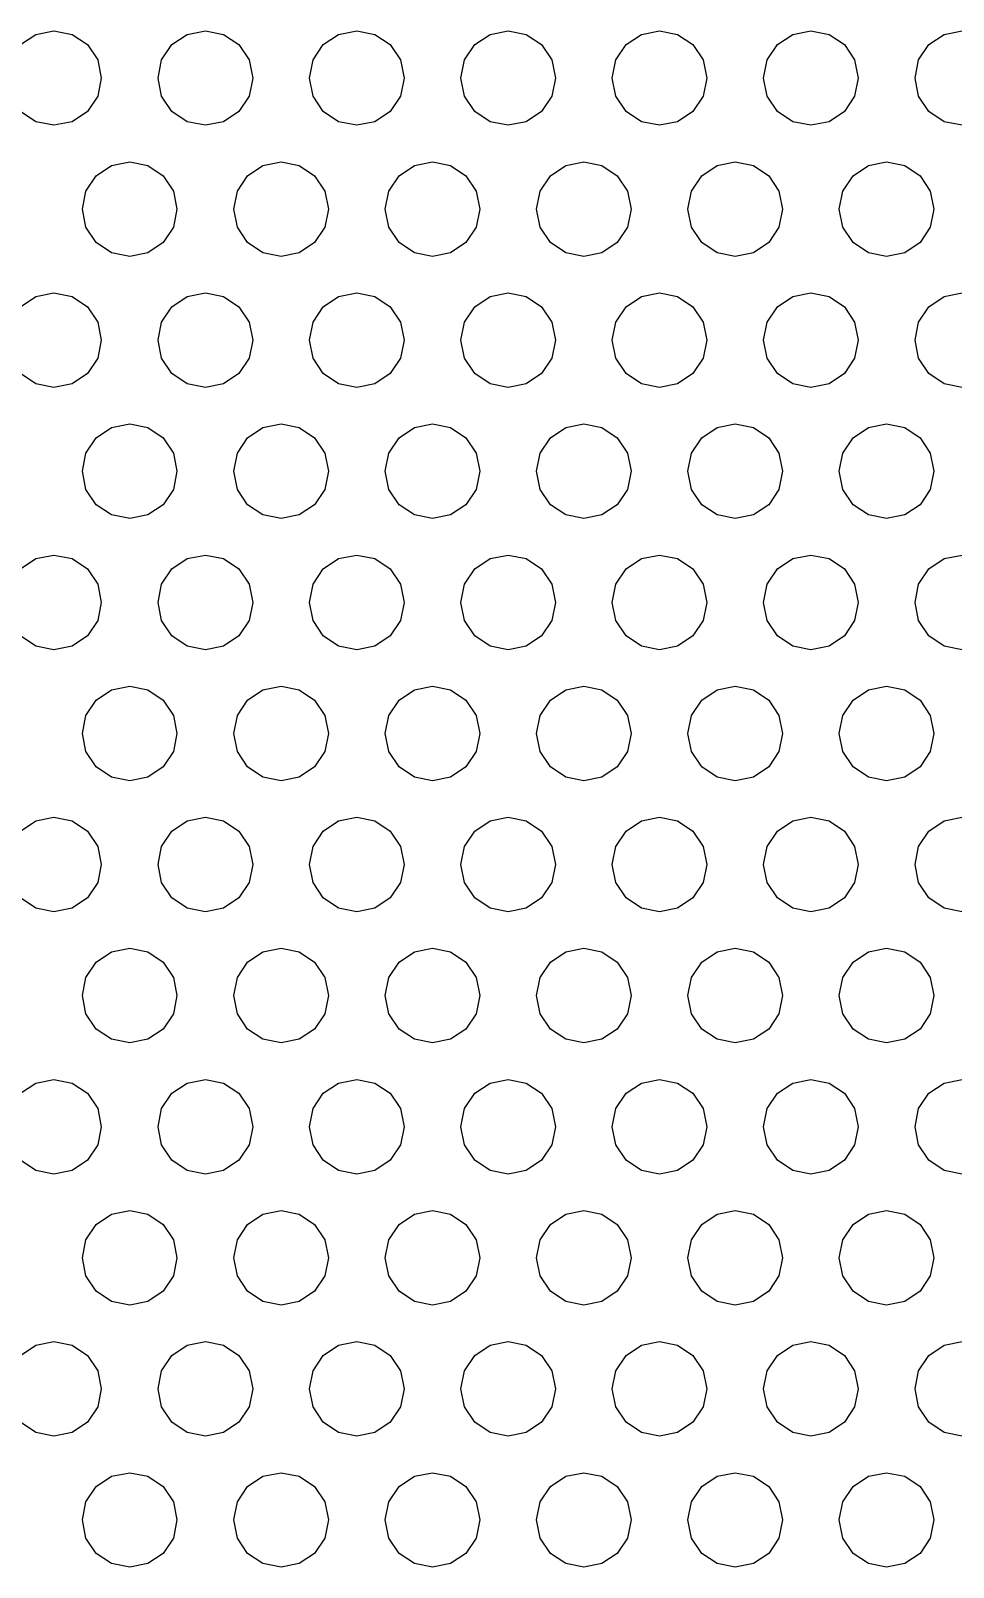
# Model space of a CAD drawing. Header units: metres. Extents: x 0 to 569, y 6 to 314.
# Drawn here: x 49.3 to 98, y 154.3 to 235.5 of the extents above; entities that cross this region are included whole.
import ezdxf

# ---------------------------------------------------------------- set-up
doc = ezdxf.new("R2010")
doc.units = ezdxf.units.M

msp = doc.modelspace()

# ---------------------------------------------------------------- linework, layer by layer
for p, q in [((48.7322, 234.757), (49.5433, 235.299)), ((49.5433, 235.299), (50.5, 235.49)), ((50.5, 235.49), (51.4567, 235.299)), ((51.4567, 235.299), (52.2678, 234.757)), ((52.2678, 234.757), (52.8097, 233.946)), ((56.1903, 233.946), (56.7322, 234.757)), ((56.7322, 234.757), (57.5433, 235.299)), ((57.5433, 235.299), (58.5, 235.49)), ((58.5, 235.49), (59.4567, 235.299)), ((59.4567, 235.299), (60.2678, 234.757)), ((60.2678, 234.757), (60.8097, 233.946)), ((64.1903, 233.946), (64.7322, 234.757)), ((64.7322, 234.757), (65.5433, 235.299)), ((65.5433, 235.299), (66.5, 235.49)), ((66.5, 235.49), (67.4567, 235.299)), ((67.4567, 235.299), (68.2678, 234.757)), ((68.2678, 234.757), (68.8097, 233.946)), ((72.1903, 233.946), (72.7322, 234.757)), ((72.7322, 234.757), (73.5433, 235.299)), ((73.5433, 235.299), (74.5, 235.49)), ((74.5, 235.49), (75.4567, 235.299)), ((75.4567, 235.299), (76.2678, 234.757)), ((76.2678, 234.757), (76.8097, 233.946)), ((80.1903, 233.946), (80.7322, 234.757)), ((80.7322, 234.757), (81.5433, 235.299)), ((81.5433, 235.299), (82.5, 235.49)), ((82.5, 235.49), (83.4567, 235.299)), ((83.4567, 235.299), (84.2678, 234.757)), ((84.2678, 234.757), (84.8097, 233.946)), ((88.1903, 233.946), (88.7322, 234.757)), ((88.7322, 234.757), (89.5433, 235.299)), ((89.5433, 235.299), (90.5, 235.49)), ((90.5, 235.49), (91.4567, 235.299)), ((91.4567, 235.299), (92.2678, 234.757)), ((92.2678, 234.757), (92.8097, 233.946)), ((96.1903, 233.946), (96.7322, 234.757)), ((96.7322, 234.757), (97.5433, 235.299)), ((97.5433, 235.299), (98.5, 235.49)), ((52.8097, 233.946), (53, 232.99)), ((56, 232.99), (56.1903, 233.946)), ((60.8097, 233.946), (61, 232.99)), ((64, 232.99), (64.1903, 233.946)), ((68.8097, 233.946), (69, 232.99)), ((72, 232.99), (72.1903, 233.946)), ((76.8097, 233.946), (77, 232.99)), ((80, 232.99), (80.1903, 233.946)), ((84.8097, 233.946), (85, 232.99)), ((88, 232.99), (88.1903, 233.946)), ((92.8097, 233.946), (93, 232.99)), ((96, 232.99), (96.1903, 233.946)), ((53, 232.99), (52.8097, 232.033)), ((56.1903, 232.033), (56, 232.99)), ((61, 232.99), (60.8097, 232.033)), ((64.1903, 232.033), (64, 232.99)), ((69, 232.99), (68.8097, 232.033)), ((72.1903, 232.033), (72, 232.99)), ((77, 232.99), (76.8097, 232.033)), ((80.1903, 232.033), (80, 232.99)), ((85, 232.99), (84.8097, 232.033)), ((88.1903, 232.033), (88, 232.99)), ((93, 232.99), (92.8097, 232.033)), ((96.1903, 232.033), (96, 232.99)), ((52.8097, 232.033), (52.2678, 231.222)), ((56.7322, 231.222), (56.1903, 232.033)), ((60.8097, 232.033), (60.2678, 231.222)), ((64.7322, 231.222), (64.1903, 232.033)), ((68.8097, 232.033), (68.2678, 231.222)), ((72.7322, 231.222), (72.1903, 232.033)), ((76.8097, 232.033), (76.2678, 231.222)), ((80.7322, 231.222), (80.1903, 232.033)), ((84.8097, 232.033), (84.2678, 231.222)), ((88.7322, 231.222), (88.1903, 232.033)), ((92.8097, 232.033), (92.2678, 231.222)), ((96.7322, 231.222), (96.1903, 232.033)), ((49.5433, 230.68), (48.7322, 231.222)), ((50.5, 230.49), (49.5433, 230.68)), ((51.4567, 230.68), (50.5, 230.49)), ((52.2678, 231.222), (51.4567, 230.68)), ((57.5433, 230.68), (56.7322, 231.222)), ((58.5, 230.49), (57.5433, 230.68)), ((59.4567, 230.68), (58.5, 230.49)), ((60.2678, 231.222), (59.4567, 230.68)), ((65.5433, 230.68), (64.7322, 231.222)), ((66.5, 230.49), (65.5433, 230.68)), ((67.4567, 230.68), (66.5, 230.49)), ((68.2678, 231.222), (67.4567, 230.68)), ((73.5433, 230.68), (72.7322, 231.222)), ((74.5, 230.49), (73.5433, 230.68)), ((75.4567, 230.68), (74.5, 230.49)), ((76.2678, 231.222), (75.4567, 230.68)), ((81.5433, 230.68), (80.7322, 231.222)), ((82.5, 230.49), (81.5433, 230.68)), ((83.4567, 230.68), (82.5, 230.49)), ((84.2678, 231.222), (83.4567, 230.68)), ((89.5433, 230.68), (88.7322, 231.222)), ((90.5, 230.49), (89.5433, 230.68)), ((91.4567, 230.68), (90.5, 230.49)), ((92.2678, 231.222), (91.4567, 230.68)), ((97.5433, 230.68), (96.7322, 231.222)), ((98.5, 230.49), (97.5433, 230.68)), ((52.7322, 227.829), (53.5433, 228.371)), ((53.5433, 228.371), (54.5, 228.561)), ((54.5, 228.561), (55.4567, 228.371)), ((55.4567, 228.371), (56.2678, 227.829)), ((60.7322, 227.829), (61.5433, 228.371)), ((61.5433, 228.371), (62.5, 228.561)), ((62.5, 228.561), (63.4567, 228.371)), ((63.4567, 228.371), (64.2678, 227.829)), ((68.7322, 227.829), (69.5433, 228.371)), ((69.5433, 228.371), (70.5, 228.561)), ((70.5, 228.561), (71.4567, 228.371)), ((71.4567, 228.371), (72.2678, 227.829)), ((76.7322, 227.829), (77.5433, 228.371)), ((77.5433, 228.371), (78.5, 228.561)), ((78.5, 228.561), (79.4567, 228.371)), ((79.4567, 228.371), (80.2678, 227.829)), ((84.7322, 227.829), (85.5433, 228.371)), ((85.5433, 228.371), (86.5, 228.561)), ((86.5, 228.561), (87.4567, 228.371)), ((87.4567, 228.371), (88.2678, 227.829)), ((92.7322, 227.829), (93.5433, 228.371)), ((93.5433, 228.371), (94.5, 228.561)), ((94.5, 228.561), (95.4567, 228.371)), ((95.4567, 228.371), (96.2678, 227.829)), ((52.1903, 227.018), (52.7322, 227.829)), ((56.2678, 227.829), (56.8097, 227.018)), ((60.1903, 227.018), (60.7322, 227.829)), ((64.2678, 227.829), (64.8097, 227.018)), ((68.1903, 227.018), (68.7322, 227.829)), ((72.2678, 227.829), (72.8097, 227.018)), ((76.1903, 227.018), (76.7322, 227.829)), ((80.2678, 227.829), (80.8097, 227.018)), ((84.1903, 227.018), (84.7322, 227.829)), ((88.2678, 227.829), (88.8097, 227.018)), ((92.1903, 227.018), (92.7322, 227.829)), ((96.2678, 227.829), (96.8097, 227.018)), ((52, 226.061), (52.1903, 227.018)), ((56.8097, 227.018), (57, 226.061)), ((60, 226.061), (60.1903, 227.018)), ((64.8097, 227.018), (65, 226.061)), ((68, 226.061), (68.1903, 227.018)), ((72.8097, 227.018), (73, 226.061)), ((76, 226.061), (76.1903, 227.018)), ((80.8097, 227.018), (81, 226.061)), ((84, 226.061), (84.1903, 227.018)), ((88.8097, 227.018), (89, 226.061)), ((92, 226.061), (92.1903, 227.018)), ((96.8097, 227.018), (97, 226.061)), ((52.1903, 225.105), (52, 226.061)), ((57, 226.061), (56.8097, 225.105)), ((60.1903, 225.105), (60, 226.061)), ((65, 226.061), (64.8097, 225.105)), ((68.1903, 225.105), (68, 226.061)), ((73, 226.061), (72.8097, 225.105)), ((76.1903, 225.105), (76, 226.061)), ((81, 226.061), (80.8097, 225.105)), ((84.1903, 225.105), (84, 226.061)), ((89, 226.061), (88.8097, 225.105)), ((92.1903, 225.105), (92, 226.061)), ((97, 226.061), (96.8097, 225.105)), ((52.7322, 224.294), (52.1903, 225.105)), ((56.8097, 225.105), (56.2678, 224.294)), ((60.7322, 224.294), (60.1903, 225.105)), ((64.8097, 225.105), (64.2678, 224.294)), ((68.7322, 224.294), (68.1903, 225.105)), ((72.8097, 225.105), (72.2678, 224.294)), ((76.7322, 224.294), (76.1903, 225.105)), ((80.8097, 225.105), (80.2678, 224.294)), ((84.7322, 224.294), (84.1903, 225.105)), ((88.8097, 225.105), (88.2678, 224.294)), ((92.7322, 224.294), (92.1903, 225.105)), ((96.8097, 225.105), (96.2678, 224.294)), ((53.5433, 223.752), (52.7322, 224.294)), ((56.2678, 224.294), (55.4567, 223.752)), ((61.5433, 223.752), (60.7322, 224.294)), ((64.2678, 224.294), (63.4567, 223.752)), ((69.5433, 223.752), (68.7322, 224.294)), ((72.2678, 224.294), (71.4567, 223.752)), ((77.5433, 223.752), (76.7322, 224.294)), ((80.2678, 224.294), (79.4567, 223.752)), ((85.5433, 223.752), (84.7322, 224.294)), ((88.2678, 224.294), (87.4567, 223.752)), ((93.5433, 223.752), (92.7322, 224.294)), ((96.2678, 224.294), (95.4567, 223.752)), ((54.5, 223.561), (53.5433, 223.752)), ((55.4567, 223.752), (54.5, 223.561)), ((62.5, 223.561), (61.5433, 223.752)), ((63.4567, 223.752), (62.5, 223.561)), ((70.5, 223.561), (69.5433, 223.752)), ((71.4567, 223.752), (70.5, 223.561)), ((78.5, 223.561), (77.5433, 223.752)), ((79.4567, 223.752), (78.5, 223.561)), ((86.5, 223.561), (85.5433, 223.752)), ((87.4567, 223.752), (86.5, 223.561)), ((94.5, 223.561), (93.5433, 223.752)), ((95.4567, 223.752), (94.5, 223.561)), ((48.7322, 220.901), (49.5433, 221.443)), ((49.5433, 221.443), (50.5, 221.633)), ((50.5, 221.633), (51.4567, 221.443)), ((51.4567, 221.443), (52.2678, 220.901)), ((52.2678, 220.901), (52.8097, 220.09)), ((56.1903, 220.09), (56.7322, 220.901)), ((56.7322, 220.901), (57.5433, 221.443)), ((57.5433, 221.443), (58.5, 221.633)), ((58.5, 221.633), (59.4567, 221.443)), ((59.4567, 221.443), (60.2678, 220.901)), ((60.2678, 220.901), (60.8097, 220.09)), ((64.1903, 220.09), (64.7322, 220.901)), ((64.7322, 220.901), (65.5433, 221.443)), ((65.5433, 221.443), (66.5, 221.633)), ((66.5, 221.633), (67.4567, 221.443)), ((67.4567, 221.443), (68.2678, 220.901)), ((68.2678, 220.901), (68.8097, 220.09)), ((72.1903, 220.09), (72.7322, 220.901)), ((72.7322, 220.901), (73.5433, 221.443)), ((73.5433, 221.443), (74.5, 221.633)), ((74.5, 221.633), (75.4567, 221.443)), ((75.4567, 221.443), (76.2678, 220.901)), ((76.2678, 220.901), (76.8097, 220.09)), ((80.1903, 220.09), (80.7322, 220.901)), ((80.7322, 220.901), (81.5433, 221.443)), ((81.5433, 221.443), (82.5, 221.633)), ((82.5, 221.633), (83.4567, 221.443)), ((83.4567, 221.443), (84.2678, 220.901)), ((84.2678, 220.901), (84.8097, 220.09)), ((88.1903, 220.09), (88.7322, 220.901)), ((88.7322, 220.901), (89.5433, 221.443)), ((89.5433, 221.443), (90.5, 221.633)), ((90.5, 221.633), (91.4567, 221.443)), ((91.4567, 221.443), (92.2678, 220.901)), ((92.2678, 220.901), (92.8097, 220.09)), ((96.1903, 220.09), (96.7322, 220.901)), ((96.7322, 220.901), (97.5433, 221.443)), ((97.5433, 221.443), (98.5, 221.633)), ((52.8097, 220.09), (53, 219.133)), ((56, 219.133), (56.1903, 220.09)), ((60.8097, 220.09), (61, 219.133)), ((64, 219.133), (64.1903, 220.09)), ((68.8097, 220.09), (69, 219.133)), ((72, 219.133), (72.1903, 220.09)), ((76.8097, 220.09), (77, 219.133)), ((80, 219.133), (80.1903, 220.09)), ((84.8097, 220.09), (85, 219.133)), ((88, 219.133), (88.1903, 220.09)), ((92.8097, 220.09), (93, 219.133)), ((96, 219.133), (96.1903, 220.09)), ((53, 219.133), (52.8097, 218.177)), ((56.1903, 218.177), (56, 219.133)), ((61, 219.133), (60.8097, 218.177)), ((64.1903, 218.177), (64, 219.133)), ((69, 219.133), (68.8097, 218.177)), ((72.1903, 218.177), (72, 219.133)), ((77, 219.133), (76.8097, 218.177)), ((80.1903, 218.177), (80, 219.133)), ((85, 219.133), (84.8097, 218.177)), ((88.1903, 218.177), (88, 219.133)), ((93, 219.133), (92.8097, 218.177)), ((96.1903, 218.177), (96, 219.133)), ((52.8097, 218.177), (52.2678, 217.366)), ((56.7322, 217.366), (56.1903, 218.177)), ((60.8097, 218.177), (60.2678, 217.366)), ((64.7322, 217.366), (64.1903, 218.177)), ((68.8097, 218.177), (68.2678, 217.366)), ((72.7322, 217.366), (72.1903, 218.177)), ((76.8097, 218.177), (76.2678, 217.366)), ((80.7322, 217.366), (80.1903, 218.177)), ((84.8097, 218.177), (84.2678, 217.366)), ((88.7322, 217.366), (88.1903, 218.177)), ((92.8097, 218.177), (92.2678, 217.366)), ((96.7322, 217.366), (96.1903, 218.177)), ((49.5433, 216.824), (48.7322, 217.366)), ((52.2678, 217.366), (51.4567, 216.824)), ((57.5433, 216.824), (56.7322, 217.366)), ((60.2678, 217.366), (59.4567, 216.824)), ((65.5433, 216.824), (64.7322, 217.366)), ((68.2678, 217.366), (67.4567, 216.824)), ((73.5433, 216.824), (72.7322, 217.366)), ((76.2678, 217.366), (75.4567, 216.824)), ((81.5433, 216.824), (80.7322, 217.366)), ((84.2678, 217.366), (83.4567, 216.824)), ((89.5433, 216.824), (88.7322, 217.366)), ((92.2678, 217.366), (91.4567, 216.824)), ((97.5433, 216.824), (96.7322, 217.366)), ((50.5, 216.633), (49.5433, 216.824)), ((51.4567, 216.824), (50.5, 216.633)), ((58.5, 216.633), (57.5433, 216.824)), ((59.4567, 216.824), (58.5, 216.633)), ((66.5, 216.633), (65.5433, 216.824)), ((67.4567, 216.824), (66.5, 216.633)), ((74.5, 216.633), (73.5433, 216.824)), ((75.4567, 216.824), (74.5, 216.633)), ((82.5, 216.633), (81.5433, 216.824)), ((83.4567, 216.824), (82.5, 216.633)), ((90.5, 216.633), (89.5433, 216.824)), ((91.4567, 216.824), (90.5, 216.633)), ((98.5, 216.633), (97.5433, 216.824)), ((52.7322, 213.973), (53.5433, 214.515)), ((53.5433, 214.515), (54.5, 214.705)), ((54.5, 214.705), (55.4567, 214.515)), ((55.4567, 214.515), (56.2678, 213.973)), ((60.7322, 213.973), (61.5433, 214.515)), ((61.5433, 214.515), (62.5, 214.705)), ((62.5, 214.705), (63.4567, 214.515)), ((63.4567, 214.515), (64.2678, 213.973)), ((68.7322, 213.973), (69.5433, 214.515)), ((69.5433, 214.515), (70.5, 214.705)), ((70.5, 214.705), (71.4567, 214.515)), ((71.4567, 214.515), (72.2678, 213.973)), ((76.7322, 213.973), (77.5433, 214.515)), ((77.5433, 214.515), (78.5, 214.705)), ((78.5, 214.705), (79.4567, 214.515)), ((79.4567, 214.515), (80.2678, 213.973)), ((84.7322, 213.973), (85.5433, 214.515)), ((85.5433, 214.515), (86.5, 214.705)), ((86.5, 214.705), (87.4567, 214.515)), ((87.4567, 214.515), (88.2678, 213.973)), ((92.7322, 213.973), (93.5433, 214.515)), ((93.5433, 214.515), (94.5, 214.705)), ((94.5, 214.705), (95.4567, 214.515)), ((95.4567, 214.515), (96.2678, 213.973)), ((52.1903, 213.162), (52.7322, 213.973)), ((56.2678, 213.973), (56.8097, 213.162)), ((60.1903, 213.162), (60.7322, 213.973)), ((64.2678, 213.973), (64.8097, 213.162)), ((68.1903, 213.162), (68.7322, 213.973)), ((72.2678, 213.973), (72.8097, 213.162)), ((76.1903, 213.162), (76.7322, 213.973)), ((80.2678, 213.973), (80.8097, 213.162)), ((84.1903, 213.162), (84.7322, 213.973)), ((88.2678, 213.973), (88.8097, 213.162)), ((92.1903, 213.162), (92.7322, 213.973)), ((96.2678, 213.973), (96.8097, 213.162)), ((52, 212.205), (52.1903, 213.162)), ((56.8097, 213.162), (57, 212.205)), ((60, 212.205), (60.1903, 213.162)), ((64.8097, 213.162), (65, 212.205)), ((68, 212.205), (68.1903, 213.162)), ((72.8097, 213.162), (73, 212.205)), ((76, 212.205), (76.1903, 213.162)), ((80.8097, 213.162), (81, 212.205)), ((84, 212.205), (84.1903, 213.162)), ((88.8097, 213.162), (89, 212.205)), ((92, 212.205), (92.1903, 213.162)), ((96.8097, 213.162), (97, 212.205)), ((52.1903, 211.248), (52, 212.205)), ((57, 212.205), (56.8097, 211.248)), ((60.1903, 211.248), (60, 212.205)), ((65, 212.205), (64.8097, 211.248)), ((68.1903, 211.248), (68, 212.205)), ((73, 212.205), (72.8097, 211.248)), ((76.1903, 211.248), (76, 212.205)), ((81, 212.205), (80.8097, 211.248)), ((84.1903, 211.248), (84, 212.205)), ((89, 212.205), (88.8097, 211.248)), ((92.1903, 211.248), (92, 212.205)), ((97, 212.205), (96.8097, 211.248)), ((52.7322, 210.437), (52.1903, 211.248)), ((56.8097, 211.248), (56.2678, 210.437)), ((60.7322, 210.437), (60.1903, 211.248)), ((64.8097, 211.248), (64.2678, 210.437)), ((68.7322, 210.437), (68.1903, 211.248)), ((72.8097, 211.248), (72.2678, 210.437)), ((76.7322, 210.437), (76.1903, 211.248)), ((80.8097, 211.248), (80.2678, 210.437)), ((84.7322, 210.437), (84.1903, 211.248)), ((88.8097, 211.248), (88.2678, 210.437)), ((92.7322, 210.437), (92.1903, 211.248)), ((96.8097, 211.248), (96.2678, 210.437)), ((53.5433, 209.895), (52.7322, 210.437)), ((56.2678, 210.437), (55.4567, 209.895)), ((61.5433, 209.895), (60.7322, 210.437)), ((64.2678, 210.437), (63.4567, 209.895)), ((69.5433, 209.895), (68.7322, 210.437)), ((72.2678, 210.437), (71.4567, 209.895)), ((77.5433, 209.895), (76.7322, 210.437)), ((80.2678, 210.437), (79.4567, 209.895)), ((85.5433, 209.895), (84.7322, 210.437)), ((88.2678, 210.437), (87.4567, 209.895)), ((93.5433, 209.895), (92.7322, 210.437)), ((96.2678, 210.437), (95.4567, 209.895)), ((54.5, 209.705), (53.5433, 209.895)), ((55.4567, 209.895), (54.5, 209.705)), ((62.5, 209.705), (61.5433, 209.895)), ((63.4567, 209.895), (62.5, 209.705)), ((70.5, 209.705), (69.5433, 209.895)), ((71.4567, 209.895), (70.5, 209.705)), ((78.5, 209.705), (77.5433, 209.895)), ((79.4567, 209.895), (78.5, 209.705)), ((86.5, 209.705), (85.5433, 209.895)), ((87.4567, 209.895), (86.5, 209.705)), ((94.5, 209.705), (93.5433, 209.895)), ((95.4567, 209.895), (94.5, 209.705)), ((48.7322, 207.045), (49.5433, 207.587)), ((49.5433, 207.587), (50.5, 207.777)), ((50.5, 207.777), (51.4567, 207.587)), ((51.4567, 207.587), (52.2678, 207.045)), ((56.7322, 207.045), (57.5433, 207.587)), ((57.5433, 207.587), (58.5, 207.777)), ((58.5, 207.777), (59.4567, 207.587)), ((59.4567, 207.587), (60.2678, 207.045)), ((64.7322, 207.045), (65.5433, 207.587)), ((65.5433, 207.587), (66.5, 207.777)), ((66.5, 207.777), (67.4567, 207.587)), ((67.4567, 207.587), (68.2678, 207.045)), ((72.7322, 207.045), (73.5433, 207.587)), ((73.5433, 207.587), (74.5, 207.777)), ((74.5, 207.777), (75.4567, 207.587)), ((75.4567, 207.587), (76.2678, 207.045)), ((80.7322, 207.045), (81.5433, 207.587)), ((81.5433, 207.587), (82.5, 207.777)), ((82.5, 207.777), (83.4567, 207.587)), ((83.4567, 207.587), (84.2678, 207.045)), ((88.7322, 207.045), (89.5433, 207.587)), ((89.5433, 207.587), (90.5, 207.777)), ((90.5, 207.777), (91.4567, 207.587)), ((91.4567, 207.587), (92.2678, 207.045)), ((96.7322, 207.045), (97.5433, 207.587)), ((97.5433, 207.587), (98.5, 207.777)), ((52.2678, 207.045), (52.8097, 206.234)), ((56.1903, 206.234), (56.7322, 207.045)), ((60.2678, 207.045), (60.8097, 206.234)), ((64.1903, 206.234), (64.7322, 207.045)), ((68.2678, 207.045), (68.8097, 206.234)), ((72.1903, 206.234), (72.7322, 207.045)), ((76.2678, 207.045), (76.8097, 206.234)), ((80.1903, 206.234), (80.7322, 207.045)), ((84.2678, 207.045), (84.8097, 206.234)), ((88.1903, 206.234), (88.7322, 207.045)), ((92.2678, 207.045), (92.8097, 206.234)), ((96.1903, 206.234), (96.7322, 207.045)), ((52.8097, 206.234), (53, 205.277)), ((56, 205.277), (56.1903, 206.234)), ((60.8097, 206.234), (61, 205.277)), ((64, 205.277), (64.1903, 206.234)), ((68.8097, 206.234), (69, 205.277)), ((72, 205.277), (72.1903, 206.234)), ((76.8097, 206.234), (77, 205.277)), ((80, 205.277), (80.1903, 206.234)), ((84.8097, 206.234), (85, 205.277)), ((88, 205.277), (88.1903, 206.234)), ((92.8097, 206.234), (93, 205.277)), ((96, 205.277), (96.1903, 206.234)), ((53, 205.277), (52.8097, 204.32)), ((56.1903, 204.32), (56, 205.277)), ((61, 205.277), (60.8097, 204.32)), ((64.1903, 204.32), (64, 205.277)), ((69, 205.277), (68.8097, 204.32)), ((72.1903, 204.32), (72, 205.277)), ((77, 205.277), (76.8097, 204.32)), ((80.1903, 204.32), (80, 205.277)), ((85, 205.277), (84.8097, 204.32)), ((88.1903, 204.32), (88, 205.277)), ((93, 205.277), (92.8097, 204.32)), ((96.1903, 204.32), (96, 205.277)), ((52.8097, 204.32), (52.2678, 203.509)), ((56.7322, 203.509), (56.1903, 204.32)), ((60.8097, 204.32), (60.2678, 203.509)), ((64.7322, 203.509), (64.1903, 204.32)), ((68.8097, 204.32), (68.2678, 203.509)), ((72.7322, 203.509), (72.1903, 204.32)), ((76.8097, 204.32), (76.2678, 203.509)), ((80.7322, 203.509), (80.1903, 204.32)), ((84.8097, 204.32), (84.2678, 203.509)), ((88.7322, 203.509), (88.1903, 204.32)), ((92.8097, 204.32), (92.2678, 203.509)), ((96.7322, 203.509), (96.1903, 204.32)), ((49.5433, 202.967), (48.7322, 203.509)), ((52.2678, 203.509), (51.4567, 202.967)), ((57.5433, 202.967), (56.7322, 203.509)), ((60.2678, 203.509), (59.4567, 202.967)), ((65.5433, 202.967), (64.7322, 203.509)), ((68.2678, 203.509), (67.4567, 202.967)), ((73.5433, 202.967), (72.7322, 203.509)), ((76.2678, 203.509), (75.4567, 202.967)), ((81.5433, 202.967), (80.7322, 203.509)), ((84.2678, 203.509), (83.4567, 202.967)), ((89.5433, 202.967), (88.7322, 203.509)), ((92.2678, 203.509), (91.4567, 202.967)), ((97.5433, 202.967), (96.7322, 203.509)), ((50.5, 202.777), (49.5433, 202.967)), ((51.4567, 202.967), (50.5, 202.777)), ((58.5, 202.777), (57.5433, 202.967)), ((59.4567, 202.967), (58.5, 202.777)), ((66.5, 202.777), (65.5433, 202.967)), ((67.4567, 202.967), (66.5, 202.777)), ((74.5, 202.777), (73.5433, 202.967)), ((75.4567, 202.967), (74.5, 202.777)), ((82.5, 202.777), (81.5433, 202.967)), ((83.4567, 202.967), (82.5, 202.777)), ((90.5, 202.777), (89.5433, 202.967)), ((91.4567, 202.967), (90.5, 202.777)), ((98.5, 202.777), (97.5433, 202.967)), ((52.7322, 200.116), (53.5433, 200.658)), ((53.5433, 200.658), (54.5, 200.849)), ((54.5, 200.849), (55.4567, 200.658)), ((55.4567, 200.658), (56.2678, 200.116)), ((60.7322, 200.116), (61.5433, 200.658)), ((61.5433, 200.658), (62.5, 200.849)), ((62.5, 200.849), (63.4567, 200.658)), ((63.4567, 200.658), (64.2678, 200.116)), ((68.7322, 200.116), (69.5433, 200.658)), ((69.5433, 200.658), (70.5, 200.849)), ((70.5, 200.849), (71.4567, 200.658)), ((71.4567, 200.658), (72.2678, 200.116)), ((76.7322, 200.116), (77.5433, 200.658)), ((77.5433, 200.658), (78.5, 200.849)), ((78.5, 200.849), (79.4567, 200.658)), ((79.4567, 200.658), (80.2678, 200.116)), ((84.7322, 200.116), (85.5433, 200.658)), ((85.5433, 200.658), (86.5, 200.849)), ((86.5, 200.849), (87.4567, 200.658)), ((87.4567, 200.658), (88.2678, 200.116)), ((92.7322, 200.116), (93.5433, 200.658)), ((93.5433, 200.658), (94.5, 200.849)), ((94.5, 200.849), (95.4567, 200.658)), ((95.4567, 200.658), (96.2678, 200.116)), ((52.1903, 199.305), (52.7322, 200.116)), ((56.2678, 200.116), (56.8097, 199.305)), ((60.1903, 199.305), (60.7322, 200.116)), ((64.2678, 200.116), (64.8097, 199.305)), ((68.1903, 199.305), (68.7322, 200.116)), ((72.2678, 200.116), (72.8097, 199.305)), ((76.1903, 199.305), (76.7322, 200.116)), ((80.2678, 200.116), (80.8097, 199.305)), ((84.1903, 199.305), (84.7322, 200.116)), ((88.2678, 200.116), (88.8097, 199.305)), ((92.1903, 199.305), (92.7322, 200.116)), ((96.2678, 200.116), (96.8097, 199.305)), ((52, 198.349), (52.1903, 199.305)), ((56.8097, 199.305), (57, 198.349)), ((60, 198.349), (60.1903, 199.305)), ((64.8097, 199.305), (65, 198.349)), ((68, 198.349), (68.1903, 199.305)), ((72.8097, 199.305), (73, 198.349)), ((76, 198.349), (76.1903, 199.305)), ((80.8097, 199.305), (81, 198.349)), ((84, 198.349), (84.1903, 199.305)), ((88.8097, 199.305), (89, 198.349)), ((92, 198.349), (92.1903, 199.305)), ((96.8097, 199.305), (97, 198.349)), ((52.1903, 197.392), (52, 198.349)), ((57, 198.349), (56.8097, 197.392)), ((60.1903, 197.392), (60, 198.349)), ((65, 198.349), (64.8097, 197.392)), ((68.1903, 197.392), (68, 198.349)), ((73, 198.349), (72.8097, 197.392)), ((76.1903, 197.392), (76, 198.349)), ((81, 198.349), (80.8097, 197.392)), ((84.1903, 197.392), (84, 198.349)), ((89, 198.349), (88.8097, 197.392)), ((92.1903, 197.392), (92, 198.349)), ((97, 198.349), (96.8097, 197.392)), ((52.7322, 196.581), (52.1903, 197.392)), ((56.8097, 197.392), (56.2678, 196.581)), ((60.7322, 196.581), (60.1903, 197.392)), ((64.8097, 197.392), (64.2678, 196.581)), ((68.7322, 196.581), (68.1903, 197.392)), ((72.8097, 197.392), (72.2678, 196.581)), ((76.7322, 196.581), (76.1903, 197.392)), ((80.8097, 197.392), (80.2678, 196.581)), ((84.7322, 196.581), (84.1903, 197.392)), ((88.8097, 197.392), (88.2678, 196.581)), ((92.7322, 196.581), (92.1903, 197.392)), ((96.8097, 197.392), (96.2678, 196.581)), ((53.5433, 196.039), (52.7322, 196.581)), ((56.2678, 196.581), (55.4567, 196.039)), ((61.5433, 196.039), (60.7322, 196.581)), ((64.2678, 196.581), (63.4567, 196.039)), ((69.5433, 196.039), (68.7322, 196.581)), ((72.2678, 196.581), (71.4567, 196.039)), ((77.5433, 196.039), (76.7322, 196.581)), ((80.2678, 196.581), (79.4567, 196.039)), ((85.5433, 196.039), (84.7322, 196.581)), ((88.2678, 196.581), (87.4567, 196.039)), ((93.5433, 196.039), (92.7322, 196.581)), ((96.2678, 196.581), (95.4567, 196.039)), ((54.5, 195.849), (53.5433, 196.039)), ((55.4567, 196.039), (54.5, 195.849)), ((62.5, 195.849), (61.5433, 196.039)), ((63.4567, 196.039), (62.5, 195.849)), ((70.5, 195.849), (69.5433, 196.039)), ((71.4567, 196.039), (70.5, 195.849)), ((78.5, 195.849), (77.5433, 196.039)), ((79.4567, 196.039), (78.5, 195.849)), ((86.5, 195.849), (85.5433, 196.039)), ((87.4567, 196.039), (86.5, 195.849)), ((94.5, 195.849), (93.5433, 196.039)), ((95.4567, 196.039), (94.5, 195.849)), ((48.7322, 193.188), (49.5433, 193.73)), ((49.5433, 193.73), (50.5, 193.92)), ((50.5, 193.92), (51.4567, 193.73)), ((51.4567, 193.73), (52.2678, 193.188)), ((56.7322, 193.188), (57.5433, 193.73)), ((57.5433, 193.73), (58.5, 193.92)), ((58.5, 193.92), (59.4567, 193.73)), ((59.4567, 193.73), (60.2678, 193.188)), ((64.7322, 193.188), (65.5433, 193.73)), ((65.5433, 193.73), (66.5, 193.92)), ((66.5, 193.92), (67.4567, 193.73)), ((67.4567, 193.73), (68.2678, 193.188)), ((72.7322, 193.188), (73.5433, 193.73)), ((73.5433, 193.73), (74.5, 193.92)), ((74.5, 193.92), (75.4567, 193.73)), ((75.4567, 193.73), (76.2678, 193.188)), ((80.7322, 193.188), (81.5433, 193.73)), ((81.5433, 193.73), (82.5, 193.92)), ((82.5, 193.92), (83.4567, 193.73)), ((83.4567, 193.73), (84.2678, 193.188)), ((88.7322, 193.188), (89.5433, 193.73)), ((89.5433, 193.73), (90.5, 193.92)), ((90.5, 193.92), (91.4567, 193.73)), ((91.4567, 193.73), (92.2678, 193.188)), ((96.7322, 193.188), (97.5433, 193.73)), ((97.5433, 193.73), (98.5, 193.92)), ((52.2678, 193.188), (52.8097, 192.377)), ((56.1903, 192.377), (56.7322, 193.188)), ((60.2678, 193.188), (60.8097, 192.377)), ((64.1903, 192.377), (64.7322, 193.188)), ((68.2678, 193.188), (68.8097, 192.377)), ((72.1903, 192.377), (72.7322, 193.188)), ((76.2678, 193.188), (76.8097, 192.377)), ((80.1903, 192.377), (80.7322, 193.188)), ((84.2678, 193.188), (84.8097, 192.377)), ((88.1903, 192.377), (88.7322, 193.188)), ((92.2678, 193.188), (92.8097, 192.377)), ((96.1903, 192.377), (96.7322, 193.188)), ((52.8097, 192.377), (53, 191.42)), ((56, 191.42), (56.1903, 192.377)), ((60.8097, 192.377), (61, 191.42)), ((64, 191.42), (64.1903, 192.377)), ((68.8097, 192.377), (69, 191.42)), ((72, 191.42), (72.1903, 192.377)), ((76.8097, 192.377), (77, 191.42)), ((80, 191.42), (80.1903, 192.377)), ((84.8097, 192.377), (85, 191.42)), ((88, 191.42), (88.1903, 192.377)), ((92.8097, 192.377), (93, 191.42)), ((96, 191.42), (96.1903, 192.377)), ((53, 191.42), (52.8097, 190.464)), ((56.1903, 190.464), (56, 191.42)), ((61, 191.42), (60.8097, 190.464)), ((64.1903, 190.464), (64, 191.42)), ((69, 191.42), (68.8097, 190.464)), ((72.1903, 190.464), (72, 191.42)), ((77, 191.42), (76.8097, 190.464)), ((80.1903, 190.464), (80, 191.42)), ((85, 191.42), (84.8097, 190.464)), ((88.1903, 190.464), (88, 191.42)), ((93, 191.42), (92.8097, 190.464)), ((96.1903, 190.464), (96, 191.42)), ((52.8097, 190.464), (52.2678, 189.653)), ((56.7322, 189.653), (56.1903, 190.464)), ((60.8097, 190.464), (60.2678, 189.653)), ((64.7322, 189.653), (64.1903, 190.464)), ((68.8097, 190.464), (68.2678, 189.653)), ((72.7322, 189.653), (72.1903, 190.464)), ((76.8097, 190.464), (76.2678, 189.653)), ((80.7322, 189.653), (80.1903, 190.464)), ((84.8097, 190.464), (84.2678, 189.653)), ((88.7322, 189.653), (88.1903, 190.464)), ((92.8097, 190.464), (92.2678, 189.653)), ((96.7322, 189.653), (96.1903, 190.464)), ((49.5433, 189.111), (48.7322, 189.653)), ((52.2678, 189.653), (51.4567, 189.111)), ((57.5433, 189.111), (56.7322, 189.653)), ((60.2678, 189.653), (59.4567, 189.111)), ((65.5433, 189.111), (64.7322, 189.653)), ((68.2678, 189.653), (67.4567, 189.111)), ((73.5433, 189.111), (72.7322, 189.653)), ((76.2678, 189.653), (75.4567, 189.111)), ((81.5433, 189.111), (80.7322, 189.653)), ((84.2678, 189.653), (83.4567, 189.111)), ((89.5433, 189.111), (88.7322, 189.653)), ((92.2678, 189.653), (91.4567, 189.111)), ((97.5433, 189.111), (96.7322, 189.653)), ((50.5, 188.92), (49.5433, 189.111)), ((51.4567, 189.111), (50.5, 188.92)), ((58.5, 188.92), (57.5433, 189.111)), ((59.4567, 189.111), (58.5, 188.92)), ((66.5, 188.92), (65.5433, 189.111)), ((67.4567, 189.111), (66.5, 188.92)), ((74.5, 188.92), (73.5433, 189.111)), ((75.4567, 189.111), (74.5, 188.92)), ((82.5, 188.92), (81.5433, 189.111)), ((83.4567, 189.111), (82.5, 188.92)), ((90.5, 188.92), (89.5433, 189.111)), ((91.4567, 189.111), (90.5, 188.92)), ((98.5, 188.92), (97.5433, 189.111)), ((52.7322, 186.26), (53.5433, 186.802)), ((53.5433, 186.802), (54.5, 186.992)), ((54.5, 186.992), (55.4567, 186.802)), ((55.4567, 186.802), (56.2678, 186.26)), ((60.7322, 186.26), (61.5433, 186.802)), ((61.5433, 186.802), (62.5, 186.992)), ((62.5, 186.992), (63.4567, 186.802)), ((63.4567, 186.802), (64.2678, 186.26)), ((68.7322, 186.26), (69.5433, 186.802)), ((69.5433, 186.802), (70.5, 186.992)), ((70.5, 186.992), (71.4567, 186.802)), ((71.4567, 186.802), (72.2678, 186.26)), ((76.7322, 186.26), (77.5433, 186.802)), ((77.5433, 186.802), (78.5, 186.992)), ((78.5, 186.992), (79.4567, 186.802)), ((79.4567, 186.802), (80.2678, 186.26)), ((84.7322, 186.26), (85.5433, 186.802)), ((85.5433, 186.802), (86.5, 186.992)), ((86.5, 186.992), (87.4567, 186.802)), ((87.4567, 186.802), (88.2678, 186.26)), ((92.7322, 186.26), (93.5433, 186.802)), ((93.5433, 186.802), (94.5, 186.992)), ((94.5, 186.992), (95.4567, 186.802)), ((95.4567, 186.802), (96.2678, 186.26)), ((52.1903, 185.449), (52.7322, 186.26)), ((56.2678, 186.26), (56.8097, 185.449)), ((60.1903, 185.449), (60.7322, 186.26)), ((64.2678, 186.26), (64.8097, 185.449)), ((68.1903, 185.449), (68.7322, 186.26)), ((72.2678, 186.26), (72.8097, 185.449)), ((76.1903, 185.449), (76.7322, 186.26)), ((80.2678, 186.26), (80.8097, 185.449)), ((84.1903, 185.449), (84.7322, 186.26)), ((88.2678, 186.26), (88.8097, 185.449)), ((92.1903, 185.449), (92.7322, 186.26)), ((96.2678, 186.26), (96.8097, 185.449)), ((52, 184.492), (52.1903, 185.449)), ((56.8097, 185.449), (57, 184.492)), ((60, 184.492), (60.1903, 185.449)), ((64.8097, 185.449), (65, 184.492)), ((68, 184.492), (68.1903, 185.449)), ((72.8097, 185.449), (73, 184.492)), ((76, 184.492), (76.1903, 185.449)), ((80.8097, 185.449), (81, 184.492)), ((84, 184.492), (84.1903, 185.449)), ((88.8097, 185.449), (89, 184.492)), ((92, 184.492), (92.1903, 185.449)), ((96.8097, 185.449), (97, 184.492)), ((52.1903, 183.536), (52, 184.492)), ((57, 184.492), (56.8097, 183.536)), ((60.1903, 183.536), (60, 184.492)), ((65, 184.492), (64.8097, 183.536)), ((68.1903, 183.536), (68, 184.492)), ((73, 184.492), (72.8097, 183.536)), ((76.1903, 183.536), (76, 184.492)), ((81, 184.492), (80.8097, 183.536)), ((84.1903, 183.536), (84, 184.492)), ((89, 184.492), (88.8097, 183.536)), ((92.1903, 183.536), (92, 184.492)), ((97, 184.492), (96.8097, 183.536)), ((52.7322, 182.724), (52.1903, 183.536)), ((56.8097, 183.536), (56.2678, 182.724)), ((60.7322, 182.724), (60.1903, 183.536)), ((64.8097, 183.536), (64.2678, 182.724)), ((68.7322, 182.724), (68.1903, 183.536)), ((72.8097, 183.536), (72.2678, 182.724)), ((76.7322, 182.724), (76.1903, 183.536)), ((80.8097, 183.536), (80.2678, 182.724)), ((84.7322, 182.724), (84.1903, 183.536)), ((88.8097, 183.536), (88.2678, 182.724)), ((92.7322, 182.724), (92.1903, 183.536)), ((96.8097, 183.536), (96.2678, 182.724)), ((53.5433, 182.183), (52.7322, 182.724)), ((54.5, 181.992), (53.5433, 182.183)), ((55.4567, 182.183), (54.5, 181.992)), ((56.2678, 182.724), (55.4567, 182.183)), ((61.5433, 182.183), (60.7322, 182.724)), ((62.5, 181.992), (61.5433, 182.183)), ((63.4567, 182.183), (62.5, 181.992)), ((64.2678, 182.724), (63.4567, 182.183)), ((69.5433, 182.183), (68.7322, 182.724)), ((70.5, 181.992), (69.5433, 182.183)), ((71.4567, 182.183), (70.5, 181.992)), ((72.2678, 182.724), (71.4567, 182.183)), ((77.5433, 182.183), (76.7322, 182.724)), ((78.5, 181.992), (77.5433, 182.183)), ((79.4567, 182.183), (78.5, 181.992)), ((80.2678, 182.724), (79.4567, 182.183)), ((85.5433, 182.183), (84.7322, 182.724)), ((86.5, 181.992), (85.5433, 182.183)), ((87.4567, 182.183), (86.5, 181.992)), ((88.2678, 182.724), (87.4567, 182.183)), ((93.5433, 182.183), (92.7322, 182.724)), ((94.5, 181.992), (93.5433, 182.183)), ((95.4567, 182.183), (94.5, 181.992)), ((96.2678, 182.724), (95.4567, 182.183)), ((48.7322, 179.332), (49.5433, 179.874)), ((49.5433, 179.874), (50.5, 180.064)), ((50.5, 180.064), (51.4567, 179.874)), ((51.4567, 179.874), (52.2678, 179.332)), ((56.7322, 179.332), (57.5433, 179.874)), ((57.5433, 179.874), (58.5, 180.064)), ((58.5, 180.064), (59.4567, 179.874)), ((59.4567, 179.874), (60.2678, 179.332)), ((64.7322, 179.332), (65.5433, 179.874)), ((65.5433, 179.874), (66.5, 180.064)), ((66.5, 180.064), (67.4567, 179.874)), ((67.4567, 179.874), (68.2678, 179.332)), ((72.7322, 179.332), (73.5433, 179.874)), ((73.5433, 179.874), (74.5, 180.064)), ((74.5, 180.064), (75.4567, 179.874)), ((75.4567, 179.874), (76.2678, 179.332)), ((80.7322, 179.332), (81.5433, 179.874)), ((81.5433, 179.874), (82.5, 180.064)), ((82.5, 180.064), (83.4567, 179.874)), ((83.4567, 179.874), (84.2678, 179.332)), ((88.7322, 179.332), (89.5433, 179.874)), ((89.5433, 179.874), (90.5, 180.064)), ((90.5, 180.064), (91.4567, 179.874)), ((91.4567, 179.874), (92.2678, 179.332)), ((96.7322, 179.332), (97.5433, 179.874)), ((97.5433, 179.874), (98.5, 180.064)), ((52.2678, 179.332), (52.8097, 178.521)), ((56.1903, 178.521), (56.7322, 179.332)), ((60.2678, 179.332), (60.8097, 178.521)), ((64.1903, 178.521), (64.7322, 179.332)), ((68.2678, 179.332), (68.8097, 178.521)), ((72.1903, 178.521), (72.7322, 179.332)), ((76.2678, 179.332), (76.8097, 178.521)), ((80.1903, 178.521), (80.7322, 179.332)), ((84.2678, 179.332), (84.8097, 178.521)), ((88.1903, 178.521), (88.7322, 179.332)), ((92.2678, 179.332), (92.8097, 178.521)), ((96.1903, 178.521), (96.7322, 179.332)), ((52.8097, 178.521), (53, 177.564)), ((56, 177.564), (56.1903, 178.521)), ((60.8097, 178.521), (61, 177.564)), ((64, 177.564), (64.1903, 178.521)), ((68.8097, 178.521), (69, 177.564)), ((72, 177.564), (72.1903, 178.521)), ((76.8097, 178.521), (77, 177.564)), ((80, 177.564), (80.1903, 178.521)), ((84.8097, 178.521), (85, 177.564)), ((88, 177.564), (88.1903, 178.521)), ((92.8097, 178.521), (93, 177.564)), ((96, 177.564), (96.1903, 178.521)), ((53, 177.564), (52.8097, 176.607)), ((56.1903, 176.607), (56, 177.564)), ((61, 177.564), (60.8097, 176.607)), ((64.1903, 176.607), (64, 177.564)), ((69, 177.564), (68.8097, 176.607)), ((72.1903, 176.607), (72, 177.564)), ((77, 177.564), (76.8097, 176.607)), ((80.1903, 176.607), (80, 177.564)), ((85, 177.564), (84.8097, 176.607)), ((88.1903, 176.607), (88, 177.564)), ((93, 177.564), (92.8097, 176.607)), ((96.1903, 176.607), (96, 177.564)), ((52.8097, 176.607), (52.2678, 175.796)), ((56.7322, 175.796), (56.1903, 176.607)), ((60.8097, 176.607), (60.2678, 175.796)), ((64.7322, 175.796), (64.1903, 176.607)), ((68.8097, 176.607), (68.2678, 175.796)), ((72.7322, 175.796), (72.1903, 176.607)), ((76.8097, 176.607), (76.2678, 175.796)), ((80.7322, 175.796), (80.1903, 176.607)), ((84.8097, 176.607), (84.2678, 175.796)), ((88.7322, 175.796), (88.1903, 176.607)), ((92.8097, 176.607), (92.2678, 175.796)), ((96.7322, 175.796), (96.1903, 176.607)), ((49.5433, 175.254), (48.7322, 175.796)), ((52.2678, 175.796), (51.4567, 175.254)), ((57.5433, 175.254), (56.7322, 175.796)), ((60.2678, 175.796), (59.4567, 175.254)), ((65.5433, 175.254), (64.7322, 175.796)), ((68.2678, 175.796), (67.4567, 175.254)), ((73.5433, 175.254), (72.7322, 175.796)), ((76.2678, 175.796), (75.4567, 175.254)), ((81.5433, 175.254), (80.7322, 175.796)), ((84.2678, 175.796), (83.4567, 175.254)), ((89.5433, 175.254), (88.7322, 175.796)), ((92.2678, 175.796), (91.4567, 175.254)), ((97.5433, 175.254), (96.7322, 175.796)), ((50.5, 175.064), (49.5433, 175.254)), ((51.4567, 175.254), (50.5, 175.064)), ((58.5, 175.064), (57.5433, 175.254)), ((59.4567, 175.254), (58.5, 175.064)), ((66.5, 175.064), (65.5433, 175.254)), ((67.4567, 175.254), (66.5, 175.064)), ((74.5, 175.064), (73.5433, 175.254)), ((75.4567, 175.254), (74.5, 175.064)), ((82.5, 175.064), (81.5433, 175.254)), ((83.4567, 175.254), (82.5, 175.064)), ((90.5, 175.064), (89.5433, 175.254)), ((91.4567, 175.254), (90.5, 175.064)), ((98.5, 175.064), (97.5433, 175.254)), ((53.5433, 172.946), (54.5, 173.136)), ((54.5, 173.136), (55.4567, 172.946)), ((61.5433, 172.946), (62.5, 173.136)), ((62.5, 173.136), (63.4567, 172.946)), ((69.5433, 172.946), (70.5, 173.136)), ((70.5, 173.136), (71.4567, 172.946)), ((77.5433, 172.946), (78.5, 173.136)), ((78.5, 173.136), (79.4567, 172.946)), ((85.5433, 172.946), (86.5, 173.136)), ((86.5, 173.136), (87.4567, 172.946)), ((93.5433, 172.946), (94.5, 173.136)), ((94.5, 173.136), (95.4567, 172.946)), ((52.1903, 171.593), (52.7322, 172.404)), ((52.7322, 172.404), (53.5433, 172.946)), ((55.4567, 172.946), (56.2678, 172.404)), ((56.2678, 172.404), (56.8097, 171.593)), ((60.1903, 171.593), (60.7322, 172.404)), ((60.7322, 172.404), (61.5433, 172.946)), ((63.4567, 172.946), (64.2678, 172.404)), ((64.2678, 172.404), (64.8097, 171.593)), ((68.1903, 171.593), (68.7322, 172.404)), ((68.7322, 172.404), (69.5433, 172.946)), ((71.4567, 172.946), (72.2678, 172.404)), ((72.2678, 172.404), (72.8097, 171.593)), ((76.1903, 171.593), (76.7322, 172.404)), ((76.7322, 172.404), (77.5433, 172.946)), ((79.4567, 172.946), (80.2678, 172.404)), ((80.2678, 172.404), (80.8097, 171.593)), ((84.1903, 171.593), (84.7322, 172.404)), ((84.7322, 172.404), (85.5433, 172.946)), ((87.4567, 172.946), (88.2678, 172.404)), ((88.2678, 172.404), (88.8097, 171.593)), ((92.1903, 171.593), (92.7322, 172.404)), ((92.7322, 172.404), (93.5433, 172.946)), ((95.4567, 172.946), (96.2678, 172.404)), ((96.2678, 172.404), (96.8097, 171.593)), ((52, 170.636), (52.1903, 171.593)), ((56.8097, 171.593), (57, 170.636)), ((60, 170.636), (60.1903, 171.593)), ((64.8097, 171.593), (65, 170.636)), ((68, 170.636), (68.1903, 171.593)), ((72.8097, 171.593), (73, 170.636)), ((76, 170.636), (76.1903, 171.593)), ((80.8097, 171.593), (81, 170.636)), ((84, 170.636), (84.1903, 171.593)), ((88.8097, 171.593), (89, 170.636)), ((92, 170.636), (92.1903, 171.593)), ((96.8097, 171.593), (97, 170.636)), ((52.1903, 169.679), (52, 170.636)), ((57, 170.636), (56.8097, 169.679)), ((60.1903, 169.679), (60, 170.636)), ((65, 170.636), (64.8097, 169.679)), ((68.1903, 169.679), (68, 170.636)), ((73, 170.636), (72.8097, 169.679)), ((76.1903, 169.679), (76, 170.636)), ((81, 170.636), (80.8097, 169.679)), ((84.1903, 169.679), (84, 170.636)), ((89, 170.636), (88.8097, 169.679)), ((92.1903, 169.679), (92, 170.636)), ((97, 170.636), (96.8097, 169.679)), ((52.7322, 168.868), (52.1903, 169.679)), ((56.8097, 169.679), (56.2678, 168.868)), ((60.7322, 168.868), (60.1903, 169.679)), ((64.8097, 169.679), (64.2678, 168.868)), ((68.7322, 168.868), (68.1903, 169.679)), ((72.8097, 169.679), (72.2678, 168.868)), ((76.7322, 168.868), (76.1903, 169.679)), ((80.8097, 169.679), (80.2678, 168.868)), ((84.7322, 168.868), (84.1903, 169.679)), ((88.8097, 169.679), (88.2678, 168.868)), ((92.7322, 168.868), (92.1903, 169.679)), ((96.8097, 169.679), (96.2678, 168.868)), ((53.5433, 168.326), (52.7322, 168.868)), ((54.5, 168.136), (53.5433, 168.326)), ((55.4567, 168.326), (54.5, 168.136)), ((56.2678, 168.868), (55.4567, 168.326)), ((61.5433, 168.326), (60.7322, 168.868)), ((62.5, 168.136), (61.5433, 168.326)), ((63.4567, 168.326), (62.5, 168.136)), ((64.2678, 168.868), (63.4567, 168.326)), ((69.5433, 168.326), (68.7322, 168.868)), ((70.5, 168.136), (69.5433, 168.326)), ((71.4567, 168.326), (70.5, 168.136)), ((72.2678, 168.868), (71.4567, 168.326)), ((77.5433, 168.326), (76.7322, 168.868)), ((78.5, 168.136), (77.5433, 168.326)), ((79.4567, 168.326), (78.5, 168.136)), ((80.2678, 168.868), (79.4567, 168.326)), ((85.5433, 168.326), (84.7322, 168.868)), ((86.5, 168.136), (85.5433, 168.326)), ((87.4567, 168.326), (86.5, 168.136)), ((88.2678, 168.868), (87.4567, 168.326)), ((93.5433, 168.326), (92.7322, 168.868)), ((94.5, 168.136), (93.5433, 168.326)), ((95.4567, 168.326), (94.5, 168.136)), ((96.2678, 168.868), (95.4567, 168.326)), ((48.7322, 165.475), (49.5433, 166.017)), ((49.5433, 166.017), (50.5, 166.208)), ((50.5, 166.208), (51.4567, 166.017)), ((51.4567, 166.017), (52.2678, 165.475)), ((56.7322, 165.475), (57.5433, 166.017)), ((57.5433, 166.017), (58.5, 166.208)), ((58.5, 166.208), (59.4567, 166.017)), ((59.4567, 166.017), (60.2678, 165.475)), ((64.7322, 165.475), (65.5433, 166.017)), ((65.5433, 166.017), (66.5, 166.208)), ((66.5, 166.208), (67.4567, 166.017)), ((67.4567, 166.017), (68.2678, 165.475)), ((72.7322, 165.475), (73.5433, 166.017)), ((73.5433, 166.017), (74.5, 166.208)), ((74.5, 166.208), (75.4567, 166.017)), ((75.4567, 166.017), (76.2678, 165.475)), ((80.7322, 165.475), (81.5433, 166.017)), ((81.5433, 166.017), (82.5, 166.208)), ((82.5, 166.208), (83.4567, 166.017)), ((83.4567, 166.017), (84.2678, 165.475)), ((88.7322, 165.475), (89.5433, 166.017)), ((89.5433, 166.017), (90.5, 166.208)), ((90.5, 166.208), (91.4567, 166.017)), ((91.4567, 166.017), (92.2678, 165.475)), ((96.7322, 165.475), (97.5433, 166.017)), ((97.5433, 166.017), (98.5, 166.208)), ((52.2678, 165.475), (52.8097, 164.664)), ((56.1903, 164.664), (56.7322, 165.475)), ((60.2678, 165.475), (60.8097, 164.664)), ((64.1903, 164.664), (64.7322, 165.475)), ((68.2678, 165.475), (68.8097, 164.664)), ((72.1903, 164.664), (72.7322, 165.475)), ((76.2678, 165.475), (76.8097, 164.664)), ((80.1903, 164.664), (80.7322, 165.475)), ((84.2678, 165.475), (84.8097, 164.664)), ((88.1903, 164.664), (88.7322, 165.475)), ((92.2678, 165.475), (92.8097, 164.664)), ((96.1903, 164.664), (96.7322, 165.475)), ((52.8097, 164.664), (53, 163.708)), ((56, 163.708), (56.1903, 164.664)), ((60.8097, 164.664), (61, 163.708)), ((64, 163.708), (64.1903, 164.664)), ((68.8097, 164.664), (69, 163.708)), ((72, 163.708), (72.1903, 164.664)), ((76.8097, 164.664), (77, 163.708)), ((80, 163.708), (80.1903, 164.664)), ((84.8097, 164.664), (85, 163.708)), ((88, 163.708), (88.1903, 164.664)), ((92.8097, 164.664), (93, 163.708)), ((96, 163.708), (96.1903, 164.664)), ((53, 163.708), (52.8097, 162.751)), ((56.1903, 162.751), (56, 163.708)), ((61, 163.708), (60.8097, 162.751)), ((64.1903, 162.751), (64, 163.708)), ((69, 163.708), (68.8097, 162.751)), ((72.1903, 162.751), (72, 163.708)), ((77, 163.708), (76.8097, 162.751)), ((80.1903, 162.751), (80, 163.708)), ((85, 163.708), (84.8097, 162.751)), ((88.1903, 162.751), (88, 163.708)), ((93, 163.708), (92.8097, 162.751)), ((96.1903, 162.751), (96, 163.708)), ((52.8097, 162.751), (52.2678, 161.94)), ((56.7322, 161.94), (56.1903, 162.751)), ((60.8097, 162.751), (60.2678, 161.94)), ((64.7322, 161.94), (64.1903, 162.751)), ((68.8097, 162.751), (68.2678, 161.94)), ((72.7322, 161.94), (72.1903, 162.751)), ((76.8097, 162.751), (76.2678, 161.94)), ((80.7322, 161.94), (80.1903, 162.751)), ((84.8097, 162.751), (84.2678, 161.94)), ((88.7322, 161.94), (88.1903, 162.751)), ((92.8097, 162.751), (92.2678, 161.94)), ((96.7322, 161.94), (96.1903, 162.751)), ((49.5433, 161.398), (48.7322, 161.94)), ((52.2678, 161.94), (51.4567, 161.398)), ((57.5433, 161.398), (56.7322, 161.94)), ((60.2678, 161.94), (59.4567, 161.398)), ((65.5433, 161.398), (64.7322, 161.94)), ((68.2678, 161.94), (67.4567, 161.398)), ((73.5433, 161.398), (72.7322, 161.94)), ((76.2678, 161.94), (75.4567, 161.398)), ((81.5433, 161.398), (80.7322, 161.94)), ((84.2678, 161.94), (83.4567, 161.398)), ((89.5433, 161.398), (88.7322, 161.94)), ((92.2678, 161.94), (91.4567, 161.398)), ((97.5433, 161.398), (96.7322, 161.94)), ((50.5, 161.208), (49.5433, 161.398)), ((51.4567, 161.398), (50.5, 161.208)), ((58.5, 161.208), (57.5433, 161.398)), ((59.4567, 161.398), (58.5, 161.208)), ((66.5, 161.208), (65.5433, 161.398)), ((67.4567, 161.398), (66.5, 161.208)), ((74.5, 161.208), (73.5433, 161.398)), ((75.4567, 161.398), (74.5, 161.208)), ((82.5, 161.208), (81.5433, 161.398)), ((83.4567, 161.398), (82.5, 161.208)), ((90.5, 161.208), (89.5433, 161.398)), ((91.4567, 161.398), (90.5, 161.208)), ((98.5, 161.208), (97.5433, 161.398)), ((53.5433, 159.089), (54.5, 159.279)), ((54.5, 159.279), (55.4567, 159.089)), ((61.5433, 159.089), (62.5, 159.279)), ((62.5, 159.279), (63.4567, 159.089)), ((69.5433, 159.089), (70.5, 159.279)), ((70.5, 159.279), (71.4567, 159.089)), ((77.5433, 159.089), (78.5, 159.279)), ((78.5, 159.279), (79.4567, 159.089)), ((85.5433, 159.089), (86.5, 159.279)), ((86.5, 159.279), (87.4567, 159.089)), ((93.5433, 159.089), (94.5, 159.279)), ((94.5, 159.279), (95.4567, 159.089)), ((52.1903, 157.736), (52.7322, 158.547)), ((52.7322, 158.547), (53.5433, 159.089)), ((55.4567, 159.089), (56.2678, 158.547)), ((56.2678, 158.547), (56.8097, 157.736)), ((60.1903, 157.736), (60.7322, 158.547)), ((60.7322, 158.547), (61.5433, 159.089)), ((63.4567, 159.089), (64.2678, 158.547)), ((64.2678, 158.547), (64.8097, 157.736)), ((68.1903, 157.736), (68.7322, 158.547)), ((68.7322, 158.547), (69.5433, 159.089)), ((71.4567, 159.089), (72.2678, 158.547)), ((72.2678, 158.547), (72.8097, 157.736)), ((76.1903, 157.736), (76.7322, 158.547)), ((76.7322, 158.547), (77.5433, 159.089)), ((79.4567, 159.089), (80.2678, 158.547)), ((80.2678, 158.547), (80.8097, 157.736)), ((84.1903, 157.736), (84.7322, 158.547)), ((84.7322, 158.547), (85.5433, 159.089)), ((87.4567, 159.089), (88.2678, 158.547)), ((88.2678, 158.547), (88.8097, 157.736)), ((92.1903, 157.736), (92.7322, 158.547)), ((92.7322, 158.547), (93.5433, 159.089)), ((95.4567, 159.089), (96.2678, 158.547)), ((96.2678, 158.547), (96.8097, 157.736)), ((52, 156.779), (52.1903, 157.736)), ((56.8097, 157.736), (57, 156.779)), ((60, 156.779), (60.1903, 157.736)), ((64.8097, 157.736), (65, 156.779)), ((68, 156.779), (68.1903, 157.736)), ((72.8097, 157.736), (73, 156.779)), ((76, 156.779), (76.1903, 157.736)), ((80.8097, 157.736), (81, 156.779)), ((84, 156.779), (84.1903, 157.736)), ((88.8097, 157.736), (89, 156.779)), ((92, 156.779), (92.1903, 157.736)), ((96.8097, 157.736), (97, 156.779)), ((52.1903, 155.823), (52, 156.779)), ((57, 156.779), (56.8097, 155.823)), ((60.1903, 155.823), (60, 156.779)), ((65, 156.779), (64.8097, 155.823)), ((68.1903, 155.823), (68, 156.779)), ((73, 156.779), (72.8097, 155.823)), ((76.1903, 155.823), (76, 156.779)), ((81, 156.779), (80.8097, 155.823)), ((84.1903, 155.823), (84, 156.779)), ((89, 156.779), (88.8097, 155.823)), ((92.1903, 155.823), (92, 156.779)), ((97, 156.779), (96.8097, 155.823)), ((52.7322, 155.012), (52.1903, 155.823)), ((56.8097, 155.823), (56.2678, 155.012)), ((60.7322, 155.012), (60.1903, 155.823)), ((64.8097, 155.823), (64.2678, 155.012)), ((68.7322, 155.012), (68.1903, 155.823)), ((72.8097, 155.823), (72.2678, 155.012)), ((76.7322, 155.012), (76.1903, 155.823)), ((80.8097, 155.823), (80.2678, 155.012)), ((84.7322, 155.012), (84.1903, 155.823)), ((88.8097, 155.823), (88.2678, 155.012)), ((92.7322, 155.012), (92.1903, 155.823)), ((96.8097, 155.823), (96.2678, 155.012)), ((53.5433, 154.47), (52.7322, 155.012)), ((54.5, 154.279), (53.5433, 154.47)), ((55.4567, 154.47), (54.5, 154.279)), ((56.2678, 155.012), (55.4567, 154.47)), ((61.5433, 154.47), (60.7322, 155.012)), ((62.5, 154.279), (61.5433, 154.47)), ((63.4567, 154.47), (62.5, 154.279)), ((64.2678, 155.012), (63.4567, 154.47)), ((69.5433, 154.47), (68.7322, 155.012)), ((70.5, 154.279), (69.5433, 154.47)), ((71.4567, 154.47), (70.5, 154.279)), ((72.2678, 155.012), (71.4567, 154.47)), ((77.5433, 154.47), (76.7322, 155.012)), ((78.5, 154.279), (77.5433, 154.47)), ((79.4567, 154.47), (78.5, 154.279)), ((80.2678, 155.012), (79.4567, 154.47)), ((85.5433, 154.47), (84.7322, 155.012)), ((86.5, 154.279), (85.5433, 154.47)), ((87.4567, 154.47), (86.5, 154.279)), ((88.2678, 155.012), (87.4567, 154.47)), ((93.5433, 154.47), (92.7322, 155.012)), ((94.5, 154.279), (93.5433, 154.47)), ((95.4567, 154.47), (94.5, 154.279)), ((96.2678, 155.012), (95.4567, 154.47))]:
    msp.add_line(p, q)

doc.saveas('drawing.dxf')
